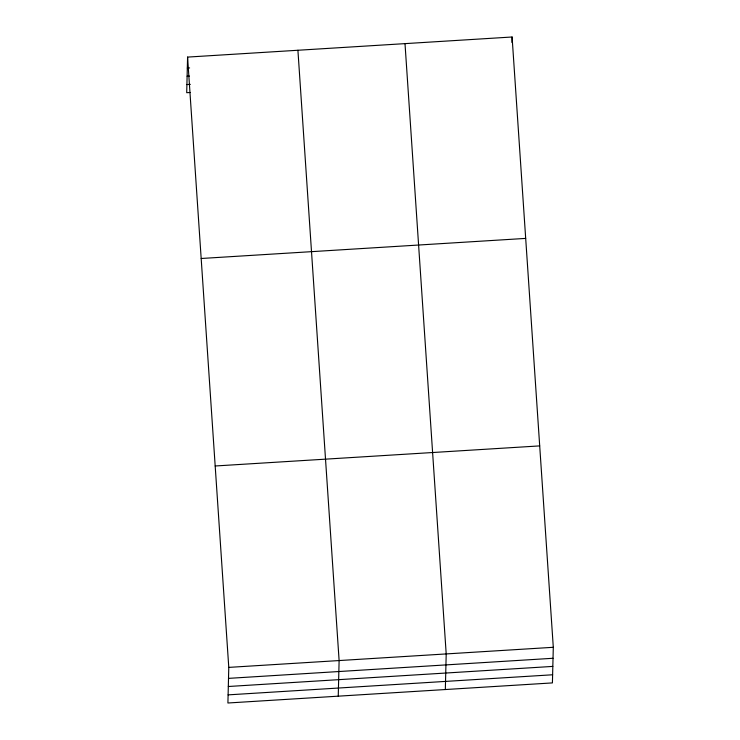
<?xml version="1.0" encoding="UTF-8"?>
<svg xmlns="http://www.w3.org/2000/svg" width="740" height="740" viewBox="0 0 740 740"><rect width="100%" height="100%" fill="white"/><g stroke="black" fill="none" stroke-linecap="round" stroke-linejoin="round"><path stroke-width="1.11" d="M187.581 57.091L228.78 667.388L227.911 703L552.419 682.909L553.298 647.297L512.089 37L187.581 57.091L186.702 92.704L190.152 92.491M338.245 696.173L339.114 660.552L297.915 50.265M445.332 689.541L446.202 653.92L405.002 43.632M511.96 42.485L512.089 37M187.303 68.071L189.607 67.932M187.109 76.201L189.412 76.063M186.906 84.573L190.356 84.36M201.169 258.491L525.687 238.4M215.183 465.987L539.701 445.896M228.78 667.388L553.298 647.297M228.512 678.367L553.03 658.276M228.309 686.498L552.826 666.407M228.105 694.869L552.623 674.778"/></g></svg>
